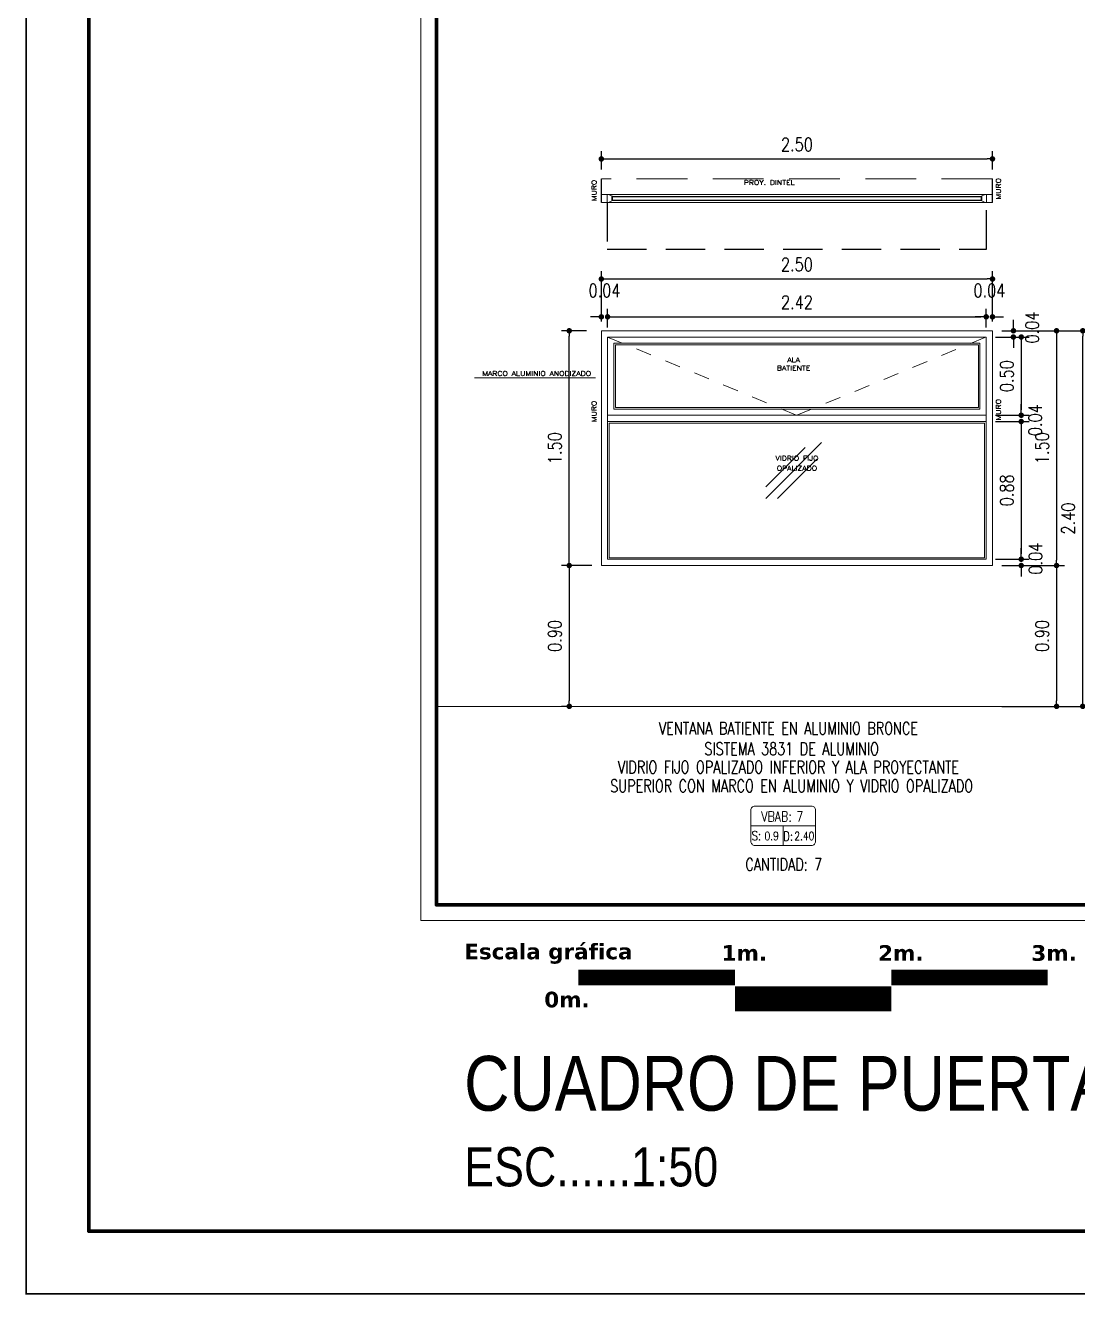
# Model space of a CAD drawing. Header units: metres. Extents: x 2750 to 2938, y 1259 to 1403.
# Drawn here: x 2888.33 to 2895.06, y 1360.92 to 1369.03 of the extents above; entities that cross this region are included whole.
import ezdxf
from ezdxf.enums import TextEntityAlignment as Align

# ---------------------------------------------------------------- set-up
doc = ezdxf.new("R2010")
doc.units = ezdxf.units.M
for name, pattern in [('AUDIT_I_050607102013-1', [0.1875, 0.125, -0.0625]), ('CONTINUA', [0]), ('HIDDEN', [0.375, 0.25, -0.125]), ('LÍNEAS_OCULTAS', [0.375, 0.25, -0.125])]:
    doc.linetypes.add(name, pattern=pattern)
for name, color, linetype, lineweight in [('0.2', 3, 'Continuous', 20), ('03-BLK.VENTANAS', 8, 'Continuous', 0), ('05-TEXTO10', 7, 'Continuous', 5), ('ARQ - Cod Det', 1, 'Continuous', 5), ('ARQ - Escala Gráfica', 4, 'CONTINUA', 9), ('ARQ - Text Oscuros', 7, 'Continuous', 9), ('ARQ - Ventanas', 2, 'Continuous', 0), ('COTAS', 1, 'Continuous', 0), ('COTAS 75', 2, 'Continuous', 0), ('Proyecciones-SC', 8, 'AUDIT_I_050607102013-1', 0), ('TITULOS', 131, 'Continuous', 90)]:
    doc.layers.add(name, color=color, linetype=linetype, lineweight=lineweight)
for name, color, linetype in [('2', 2, 'Continuous'), ('3', 3, 'Continuous'), ('A', 3, 'Continuous'), ('HATCH', 250, 'Continuous'), ('MUROS', 5, 'Continuous'), ('proyeccion', 8, 'LÍNEAS_OCULTAS'), ('R-ROTULO', 7, 'Continuous'), ('SECCION', 6, 'Continuous'), ('solid', 252, 'Continuous')]:
    doc.layers.add(name, color=color, linetype=linetype)
doc.layers.add('ARQ - Proyección', color=250, linetype='LÍNEAS_OCULTAS', lineweight=0, true_color=0x363636)
doc.styles.add('05-TEXTOCOTAS', font='romans.shx', dxfattribs={"width": 0.8, "height": 0.085})
doc.styles.get("Standard").update_dxf_attribs({"font": 'Arial.ttf'})
doc.styles.add('STD', font='SIMPLEX', dxfattribs={"width": 1.2})
doc.styles.add('TECNICA', font='TECHNIC_.TTF', dxfattribs={"height": 0.25})
doc.styles.add('TEXT', font='romans.shx', dxfattribs={"width": 0.8})
doc.dimstyles.new('COTAB12-50', dxfattribs={"dimtxt": 0.085, "dimasz": 0.035, "dimexe": 0.05, "dimexo": 0.06, "dimgap": 0.05, "dimtad": 1, "dimzin": 0, "dimdsep": 46, "dimtxsty": '05-TEXTOCOTAS', "dimblk": 'DOT', "dimcen": 0, "dimclrt": 256, "dimaunit": 1, "dimadec": 0, "dimazin": 0, "dimtfac": 1, "dimtofl": 0, "dimtmove": 2, "dimatfit": 3, "dimldrblk": 'DOT', "dimfxl": 1, "dimtolj": 1, "dimtzin": 0, "dimarcsym": 0})

# ---------------------------------------------------------------- blocks, each defined once
blk = doc.blocks.new('_Dot')
at = {"color": 0, "linetype": 'ByBlock', "lineweight": -2}
blk.add_line((-0.5, 0), (-1, 0), dxfattribs=at)
at = {"color": 0, "linetype": 'ByBlock', "const_width": 0.5}
blk.add_lwpolyline([(-0.25, 0, 1), (0.25, 0, 1)], format="xyb", close=True, dxfattribs=at)
blk = doc.blocks.new('*D300')
at = {"layer": 'COTAS', "color": 0, "lineweight": -2, "transparency": 16777216}
for p, q in [((2894.6467, 1367.114), (2894.6467, 1367.149)), ((2894.5329, 1367.039), (2894.6967, 1367.039)), ((2894.5729, 1367.079), (2894.6967, 1367.079)), ((2894.6467, 1367.004), (2894.6467, 1366.969))]:
    blk.add_line(p, q, dxfattribs=at)
at = {"layer": 'DEFPOINTS', "color": 0, "transparency": 16777216}
for p in [(2894.4729, 1367.039), (2894.5129, 1367.079), (2894.6467, 1367.039)]:
    blk.add_point(p, dxfattribs=at)
at = {"layer": 'COTAS', "color": 0, "lineweight": -2, "transparency": 16777216, "xscale": 0.035, "yscale": 0.035, "zscale": 0.035}
for p, rotation in [((2894.6467, 1367.079), 270), ((2894.6467, 1367.039), 90)]:
    blk.add_blockref('_Dot', p, dxfattribs=dict(at, rotation=rotation))
at = {"layer": 'COTAS', "transparency": 16777216, "insert": (2894.7661, 1367.0999), "char_height": 0.085, "attachment_point": 5, "rotation": 90, "style": '05-TEXTOCOTAS'}
blk.add_mtext('\\A1;0.04', dxfattribs=at)
blk = doc.blocks.new('*D301')
at = {"layer": 'COTAS', "color": 0, "lineweight": -2, "transparency": 16777216}
for p, q in [((2894.5329, 1367.039), (2894.7467, 1367.039)), ((2894.6967, 1367.004), (2894.6967, 1366.574)), ((2894.5329, 1366.539), (2894.7467, 1366.539))]:
    blk.add_line(p, q, dxfattribs=at)
at = {"layer": 'DEFPOINTS', "color": 0, "transparency": 16777216}
for p in [(2894.4729, 1367.039), (2894.4729, 1366.539), (2894.6967, 1366.539)]:
    blk.add_point(p, dxfattribs=at)
at = {"layer": 'COTAS', "color": 0, "lineweight": -2, "transparency": 16777216, "xscale": 0.035, "yscale": 0.035, "zscale": 0.035}
for p, rotation in [((2894.6967, 1367.039), 90), ((2894.6967, 1366.539), 270)]:
    blk.add_blockref('_Dot', p, dxfattribs=dict(at, rotation=rotation))
at = {"layer": 'COTAS', "transparency": 16777216, "insert": (2894.6042, 1366.789), "char_height": 0.085, "attachment_point": 5, "rotation": 90, "style": '05-TEXTOCOTAS'}
blk.add_mtext('\\A1;0.50', dxfattribs=at)
blk = doc.blocks.new('*D302')
at = {"layer": 'COTAS', "color": 0, "lineweight": -2, "transparency": 16777216}
for p, q in [((2894.6967, 1366.574), (2894.6967, 1366.609)), ((2894.5329, 1366.539), (2894.7467, 1366.539)), ((2894.5329, 1366.499), (2894.7467, 1366.499)), ((2894.6967, 1366.464), (2894.6967, 1366.429))]:
    blk.add_line(p, q, dxfattribs=at)
at = {"layer": 'DEFPOINTS', "color": 0, "transparency": 16777216}
for p in [(2894.4729, 1366.539), (2894.4729, 1366.499), (2894.6967, 1366.499)]:
    blk.add_point(p, dxfattribs=at)
at = {"layer": 'COTAS', "color": 0, "lineweight": -2, "transparency": 16777216, "xscale": 0.035, "yscale": 0.035, "zscale": 0.035}
for p, rotation in [((2894.6967, 1366.539), 270), ((2894.6967, 1366.499), 90)]:
    blk.add_blockref('_Dot', p, dxfattribs=dict(at, rotation=rotation))
at = {"layer": 'COTAS', "transparency": 16777216, "insert": (2894.7855, 1366.508), "char_height": 0.085, "attachment_point": 5, "rotation": 90, "style": '05-TEXTOCOTAS'}
blk.add_mtext('\\A1;0.04', dxfattribs=at)
blk = doc.blocks.new('*D303')
at = {"layer": 'COTAS', "color": 0, "lineweight": -2, "transparency": 16777216}
for p, q in [((2894.5329, 1366.499), (2894.7467, 1366.499)), ((2894.6967, 1366.464), (2894.6967, 1365.654)), ((2894.5329, 1365.619), (2894.7467, 1365.619))]:
    blk.add_line(p, q, dxfattribs=at)
at = {"layer": 'DEFPOINTS', "color": 0, "transparency": 16777216}
for p in [(2894.4729, 1366.499), (2894.4729, 1365.619), (2894.6967, 1365.619)]:
    blk.add_point(p, dxfattribs=at)
at = {"layer": 'COTAS', "color": 0, "lineweight": -2, "transparency": 16777216, "xscale": 0.035, "yscale": 0.035, "zscale": 0.035}
for p, rotation in [((2894.6967, 1366.499), 90), ((2894.6967, 1365.619), 270)]:
    blk.add_blockref('_Dot', p, dxfattribs=dict(at, rotation=rotation))
at = {"layer": 'COTAS', "transparency": 16777216, "insert": (2894.6042, 1366.059), "char_height": 0.085, "attachment_point": 5, "rotation": 90, "style": '05-TEXTOCOTAS'}
blk.add_mtext('\\A1;0.88', dxfattribs=at)
blk = doc.blocks.new('*D304')
at = {"layer": 'COTAS', "color": 0, "lineweight": -2, "transparency": 16777216}
for p, q in [((2894.6967, 1365.654), (2894.6967, 1365.689)), ((2894.5329, 1365.619), (2894.7467, 1365.619)), ((2894.5729, 1365.579), (2894.7467, 1365.579)), ((2894.6967, 1365.544), (2894.6967, 1365.509))]:
    blk.add_line(p, q, dxfattribs=at)
at = {"layer": 'DEFPOINTS', "color": 0, "transparency": 16777216}
for p in [(2894.4729, 1365.619), (2894.5129, 1365.579), (2894.6967, 1365.579)]:
    blk.add_point(p, dxfattribs=at)
at = {"layer": 'COTAS', "color": 0, "lineweight": -2, "transparency": 16777216, "xscale": 0.035, "yscale": 0.035, "zscale": 0.035}
for p, rotation in [((2894.6967, 1365.619), 270), ((2894.6967, 1365.579), 90)]:
    blk.add_blockref('_Dot', p, dxfattribs=dict(at, rotation=rotation))
at = {"layer": 'COTAS', "transparency": 16777216, "insert": (2894.7888, 1365.6228), "char_height": 0.085, "attachment_point": 5, "rotation": 90, "style": '05-TEXTOCOTAS'}
blk.add_mtext('\\A1;0.04', dxfattribs=at)
blk = doc.blocks.new('*D305')
at = {"layer": 'COTAS', "color": 0, "lineweight": -2, "transparency": 16777216}
for p, q in [((2892.0129, 1367.139), (2892.0129, 1367.2181)), ((2892.0529, 1367.099), (2892.0529, 1367.2181)), ((2891.9779, 1367.1681), (2891.9429, 1367.1681)), ((2892.0879, 1367.1681), (2892.1229, 1367.1681))]:
    blk.add_line(p, q, dxfattribs=at)
at = {"layer": 'DEFPOINTS', "color": 0, "transparency": 16777216}
for p in [(2892.0529, 1367.1681), (2892.0129, 1367.079), (2892.0529, 1367.039)]:
    blk.add_point(p, dxfattribs=at)
at = {"layer": 'COTAS', "color": 0, "lineweight": -2, "transparency": 16777216, "xscale": 0.035, "yscale": 0.035, "zscale": 0.035}
blk.add_blockref('_Dot', (2892.0129, 1367.1681), dxfattribs=at)
at = {"layer": 'COTAS', "color": 0, "lineweight": -2, "transparency": 16777216, "xscale": 0.035, "yscale": 0.035, "zscale": 0.035, "rotation": 180}
blk.add_blockref('_Dot', (2892.0529, 1367.1681), dxfattribs=at)
at = {"layer": 'COTAS', "transparency": 16777216, "insert": (2892.0329, 1367.3356), "char_height": 0.085, "attachment_point": 5, "style": '05-TEXTOCOTAS'}
blk.add_mtext('\\A1;0.04', dxfattribs=at)
blk = doc.blocks.new('*D306')
at = {"layer": 'COTAS', "color": 0, "lineweight": -2, "transparency": 16777216}
for p, q in [((2892.0529, 1367.099), (2892.0529, 1367.2181)), ((2894.4729, 1367.099), (2894.4729, 1367.2181)), ((2892.0879, 1367.1681), (2894.4379, 1367.1681))]:
    blk.add_line(p, q, dxfattribs=at)
at = {"layer": 'DEFPOINTS', "color": 0, "transparency": 16777216}
for p in [(2894.4729, 1367.1681), (2892.0529, 1367.039), (2894.4729, 1367.039)]:
    blk.add_point(p, dxfattribs=at)
at = {"layer": 'COTAS', "color": 0, "lineweight": -2, "transparency": 16777216, "xscale": 0.035, "yscale": 0.035, "zscale": 0.035, "rotation": 180}
blk.add_blockref('_Dot', (2892.0529, 1367.1681), dxfattribs=at)
at = {"layer": 'COTAS', "color": 0, "lineweight": -2, "transparency": 16777216, "xscale": 0.035, "yscale": 0.035, "zscale": 0.035}
blk.add_blockref('_Dot', (2894.4729, 1367.1681), dxfattribs=at)
at = {"layer": 'COTAS', "transparency": 16777216, "insert": (2893.2629, 1367.2606), "char_height": 0.085, "attachment_point": 5, "style": '05-TEXTOCOTAS'}
blk.add_mtext('\\A1;2.42', dxfattribs=at)
blk = doc.blocks.new('*D295')
at = {"layer": 'COTAS', "color": 0, "lineweight": -2, "transparency": 16777216}
for p, q in [((2894.4729, 1367.099), (2894.4729, 1367.2181)), ((2894.5129, 1367.139), (2894.5129, 1367.2181)), ((2894.4379, 1367.1681), (2894.4029, 1367.1681)), ((2894.5479, 1367.1681), (2894.5829, 1367.1681))]:
    blk.add_line(p, q, dxfattribs=at)
at = {"layer": 'DEFPOINTS', "color": 0, "transparency": 16777216}
for p in [(2894.5129, 1367.1681), (2894.4729, 1367.039), (2894.5129, 1367.079)]:
    blk.add_point(p, dxfattribs=at)
at = {"layer": 'COTAS', "color": 0, "lineweight": -2, "transparency": 16777216, "xscale": 0.035, "yscale": 0.035, "zscale": 0.035}
blk.add_blockref('_Dot', (2894.4729, 1367.1681), dxfattribs=at)
at = {"layer": 'COTAS', "color": 0, "lineweight": -2, "transparency": 16777216, "xscale": 0.035, "yscale": 0.035, "zscale": 0.035, "rotation": 180}
blk.add_blockref('_Dot', (2894.5129, 1367.1681), dxfattribs=at)
at = {"layer": 'COTAS', "transparency": 16777216, "insert": (2894.4929, 1367.3356), "char_height": 0.085, "attachment_point": 5, "style": '05-TEXTOCOTAS'}
blk.add_mtext('\\A1;0.04', dxfattribs=at)
blk = doc.blocks.new('*D296')
at = {"layer": 'COTAS', "color": 0, "lineweight": -2, "transparency": 16777216}
for p, q in [((2892.0129, 1367.139), (2892.0129, 1367.4598)), ((2894.5129, 1367.139), (2894.5129, 1367.4598)), ((2892.0479, 1367.4098), (2894.4779, 1367.4098))]:
    blk.add_line(p, q, dxfattribs=at)
at = {"layer": 'DEFPOINTS', "color": 0, "transparency": 16777216}
for p in [(2894.5129, 1367.4098), (2892.0129, 1367.079), (2894.5129, 1367.079)]:
    blk.add_point(p, dxfattribs=at)
at = {"layer": 'COTAS', "color": 0, "lineweight": -2, "transparency": 16777216, "xscale": 0.035, "yscale": 0.035, "zscale": 0.035, "rotation": 180}
blk.add_blockref('_Dot', (2892.0129, 1367.4098), dxfattribs=at)
at = {"layer": 'COTAS', "color": 0, "lineweight": -2, "transparency": 16777216, "xscale": 0.035, "yscale": 0.035, "zscale": 0.035}
blk.add_blockref('_Dot', (2894.5129, 1367.4098), dxfattribs=at)
at = {"layer": 'COTAS', "transparency": 16777216, "insert": (2893.2629, 1367.5023), "char_height": 0.085, "attachment_point": 5, "style": '05-TEXTOCOTAS'}
blk.add_mtext('\\A1;2.50', dxfattribs=at)
blk = doc.blocks.new('*D307')
at = {"layer": 'COTAS', "color": 0, "lineweight": -2, "transparency": 16777216}
for p, q in [((2894.5729, 1367.079), (2894.9725, 1367.079)), ((2894.9225, 1367.044), (2894.9225, 1365.614)), ((2894.5729, 1365.579), (2894.9725, 1365.579))]:
    blk.add_line(p, q, dxfattribs=at)
at = {"layer": 'DEFPOINTS', "color": 0, "transparency": 16777216}
for p in [(2894.5129, 1367.079), (2894.5129, 1365.579), (2894.9225, 1365.579)]:
    blk.add_point(p, dxfattribs=at)
at = {"layer": 'COTAS', "color": 0, "lineweight": -2, "transparency": 16777216, "xscale": 0.035, "yscale": 0.035, "zscale": 0.035}
for p, rotation in [((2894.9225, 1367.079), 90), ((2894.9225, 1365.579), 270)]:
    blk.add_blockref('_Dot', p, dxfattribs=dict(at, rotation=rotation))
at = {"layer": 'COTAS', "transparency": 16777216, "insert": (2894.83, 1366.329), "char_height": 0.085, "attachment_point": 5, "rotation": 90, "style": '05-TEXTOCOTAS'}
blk.add_mtext('\\A1;1.50', dxfattribs=at)
blk = doc.blocks.new('*D308')
at = {"layer": 'COTAS', "color": 0, "lineweight": -2, "transparency": 16777216}
for p, q in [((2892.0129, 1368.1095), (2892.0129, 1368.2272)), ((2892.0479, 1368.1772), (2894.4779, 1368.1772)), ((2894.5129, 1368.1095), (2894.5129, 1368.2272))]:
    blk.add_line(p, q, dxfattribs=at)
at = {"layer": 'DEFPOINTS', "color": 0, "transparency": 16777216}
for p in [(2894.5129, 1368.1772), (2892.0129, 1368.0495), (2894.5129, 1368.0495)]:
    blk.add_point(p, dxfattribs=at)
at = {"layer": 'COTAS', "color": 0, "lineweight": -2, "transparency": 16777216, "xscale": 0.035, "yscale": 0.035, "zscale": 0.035, "rotation": 180}
blk.add_blockref('_Dot', (2892.0129, 1368.1772), dxfattribs=at)
at = {"layer": 'COTAS', "color": 0, "lineweight": -2, "transparency": 16777216, "xscale": 0.035, "yscale": 0.035, "zscale": 0.035}
blk.add_blockref('_Dot', (2894.5129, 1368.1772), dxfattribs=at)
at = {"layer": 'COTAS', "transparency": 16777216, "insert": (2893.2629, 1368.2697), "char_height": 0.085, "attachment_point": 5, "style": '05-TEXTOCOTAS'}
blk.add_mtext('\\A1;2.50', dxfattribs=at)
blk = doc.blocks.new('*D297')
at = {"layer": 'COTAS', "color": 0, "lineweight": -2, "transparency": 16777216}
for p, q in [((2894.5729, 1365.579), (2894.9725, 1365.579)), ((2894.9225, 1365.544), (2894.9225, 1364.714)), ((2894.5729, 1364.679), (2894.9725, 1364.679))]:
    blk.add_line(p, q, dxfattribs=at)
at = {"layer": 'DEFPOINTS', "color": 0, "transparency": 16777216}
for p in [(2894.5129, 1365.579), (2894.5129, 1364.679), (2894.9225, 1364.679)]:
    blk.add_point(p, dxfattribs=at)
at = {"layer": 'COTAS', "color": 0, "lineweight": -2, "transparency": 16777216, "xscale": 0.035, "yscale": 0.035, "zscale": 0.035}
for p, rotation in [((2894.9225, 1365.579), 90), ((2894.9225, 1364.679), 270)]:
    blk.add_blockref('_Dot', p, dxfattribs=dict(at, rotation=rotation))
at = {"layer": 'COTAS', "transparency": 16777216, "insert": (2894.83, 1365.129), "char_height": 0.085, "attachment_point": 5, "rotation": 90, "style": '05-TEXTOCOTAS'}
blk.add_mtext('\\A1;0.90', dxfattribs=at)
blk = doc.blocks.new('*D298')
at = {"layer": 'COTAS', "color": 0, "lineweight": -2, "transparency": 16777216}
for p, q in [((2894.5729, 1367.079), (2895.1397, 1367.079)), ((2895.0897, 1364.714), (2895.0897, 1367.044)), ((2894.6329, 1364.679), (2895.1397, 1364.679))]:
    blk.add_line(p, q, dxfattribs=at)
at = {"layer": 'DEFPOINTS', "color": 0, "transparency": 16777216}
for p in [(2894.5129, 1367.079), (2895.0897, 1367.079), (2894.5729, 1364.679)]:
    blk.add_point(p, dxfattribs=at)
at = {"layer": 'COTAS', "color": 0, "lineweight": -2, "transparency": 16777216, "xscale": 0.035, "yscale": 0.035, "zscale": 0.035}
for p, rotation in [((2895.0897, 1367.079), 90), ((2895.0897, 1364.679), 270)]:
    blk.add_blockref('_Dot', p, dxfattribs=dict(at, rotation=rotation))
at = {"layer": 'COTAS', "transparency": 16777216, "insert": (2894.9972, 1365.879), "char_height": 0.085, "attachment_point": 5, "rotation": 90, "style": '05-TEXTOCOTAS'}
blk.add_mtext('\\A1;2.40', dxfattribs=at)
blk = doc.blocks.new('*D309')
at = {"layer": 'COTAS', "color": 0, "lineweight": -2, "transparency": 16777216}
for p, q in [((2891.9179, 1367.079), (2891.7579, 1367.079)), ((2891.8079, 1365.614), (2891.8079, 1367.044)), ((2891.9529, 1365.579), (2891.7579, 1365.579))]:
    blk.add_line(p, q, dxfattribs=at)
at = {"layer": 'DEFPOINTS', "color": 0, "transparency": 16777216}
for p in [(2891.8079, 1367.079), (2891.9779, 1367.079), (2892.0129, 1365.579)]:
    blk.add_point(p, dxfattribs=at)
at = {"layer": 'COTAS', "color": 0, "lineweight": -2, "transparency": 16777216, "xscale": 0.035, "yscale": 0.035, "zscale": 0.035}
for p, rotation in [((2891.8079, 1367.079), 90), ((2891.8079, 1365.579), 270)]:
    blk.add_blockref('_Dot', p, dxfattribs=dict(at, rotation=rotation))
at = {"layer": 'COTAS', "transparency": 16777216, "insert": (2891.7154, 1366.329), "char_height": 0.085, "attachment_point": 5, "rotation": 90, "style": '05-TEXTOCOTAS'}
blk.add_mtext('\\A1;1.50', dxfattribs=at)
blk = doc.blocks.new('*D299')
at = {"layer": 'COTAS', "color": 0, "lineweight": -2, "transparency": 16777216}
for p, q in [((2891.7954, 1365.579), (2891.7579, 1365.579)), ((2891.8079, 1365.544), (2891.8079, 1364.714)), ((2891.7954, 1364.679), (2891.7579, 1364.679))]:
    blk.add_line(p, q, dxfattribs=at)
at = {"layer": 'DEFPOINTS', "color": 0, "transparency": 16777216}
for p in [(2891.8554, 1365.579), (2891.8079, 1364.679), (2891.8554, 1364.679)]:
    blk.add_point(p, dxfattribs=at)
at = {"layer": 'COTAS', "color": 0, "lineweight": -2, "transparency": 16777216, "xscale": 0.035, "yscale": 0.035, "zscale": 0.035}
for p, rotation in [((2891.8079, 1365.579), 90), ((2891.8079, 1364.679), 270)]:
    blk.add_blockref('_Dot', p, dxfattribs=dict(at, rotation=rotation))
at = {"layer": 'COTAS', "transparency": 16777216, "insert": (2891.7154, 1365.129), "char_height": 0.085, "attachment_point": 5, "rotation": 90, "style": '05-TEXTOCOTAS'}
blk.add_mtext('\\A1;0.90', dxfattribs=at)

msp = doc.modelspace()

# ---------------------------------------------------------------- linework, layer by layer
at = {"color": 8, "transparency": 33554687}
msp.add_lwpolyline([(2894.4435, 1367.9345), (2892.0823, 1367.9345), (2892.0823, 1367.9145), (2894.4435, 1367.9145)], close=True, dxfattribs=at)
at = {"layer": '0.2', "transparency": 33554687}
msp.add_lwpolyline([(2888.3365, 1360.9252), (2888.3365, 1395.9252), (2938.3365, 1395.9252), (2938.3365, 1360.9252), (2888.3365, 1360.9252)], close=True, dxfattribs=at)
at = {"layer": '03-BLK.VENTANAS', "color": 2, "transparency": 33554687}
for p, q in [((2894.4729, 1366.539), (2892.0529, 1366.539)), ((2894.4729, 1366.499), (2892.0529, 1366.499))]:
    msp.add_line(p, q, dxfattribs=at)
at = {"layer": '03-BLK.VENTANAS', "transparency": 33554687}
msp.add_line((2890.9591, 1364.679), (2925.1361, 1364.679), dxfattribs=at)
at = {"layer": '03-BLK.VENTANAS', "color": 2, "transparency": 33554687}
for points in [[(2892.0129, 1367.079), (2894.5129, 1367.079), (2894.5129, 1365.579), (2892.0129, 1365.579)], [(2892.0529, 1367.039), (2894.4729, 1367.039), (2894.4729, 1365.619), (2892.0529, 1365.619)], [(2892.0529, 1367.039), (2894.4729, 1367.039), (2894.4729, 1366.539), (2892.0529, 1366.539)], [(2892.0929, 1366.999), (2894.4329, 1366.999), (2894.4329, 1366.579), (2892.0929, 1366.579)]]:
    msp.add_lwpolyline(points, close=True, dxfattribs=at)
at = {"layer": '03-BLK.VENTANAS', "transparency": 33554687}
msp.add_lwpolyline([(2891.2032, 1366.779), (2891.9757, 1366.779)], dxfattribs=at)
at = {"layer": '2', "transparency": 33554687}
msp.add_lwpolyline([(2888.3365, 1360.9252), (2888.3365, 1395.9252), (2938.3365, 1395.9252), (2938.3365, 1360.9252), (2888.3365, 1360.9252)], close=True, dxfattribs=at)
at = {"layer": '3', "transparency": 33554687}
msp.add_lwpolyline([(2888.3365, 1360.9252), (2888.3365, 1395.9252), (2938.3365, 1395.9252), (2938.3365, 1360.9252), (2888.3365, 1360.9252)], close=True, dxfattribs=at)
at = {"layer": 'A', "transparency": 33554687, "const_width": 0.01}
msp.add_lwpolyline([(2888.3365, 1360.9252), (2888.3365, 1395.9252), (2938.3365, 1395.9252), (2938.3365, 1360.9252), (2888.3365, 1360.9252)], close=True, dxfattribs=at)
at = {"layer": 'ARQ - Cod Det', "transparency": 33554687}
for p, q in [((2893.3822, 1363.9161), (2892.9682, 1363.9161)), ((2893.1752, 1363.9161), (2893.1752, 1363.7902))]:
    msp.add_line(p, q, dxfattribs=at)
msp.add_lwpolyline([(2892.9682, 1364.0159), (2892.9682, 1363.8162, 0.414214), (2892.9943, 1363.7902), (2893.3561, 1363.7902, 0.414214), (2893.3822, 1363.8162), (2893.3822, 1364.0159, 0.414214), (2893.3561, 1364.042), (2892.9943, 1364.042, 0.414214)], format="xyb", close=True, dxfattribs=at)
at = {"layer": 'ARQ - Escala Gráfica', "color": 252, "transparency": 33554687, "const_width": 0.1}
for points in [[(2892.8666, 1362.9472), (2891.8666, 1362.9472)], [(2894.8666, 1362.9472), (2893.8666, 1362.9472)]]:
    msp.add_lwpolyline(points, dxfattribs=at)
at = {"layer": 'ARQ - Escala Gráfica', "color": 253, "transparency": 33554687, "const_width": 0.16}
msp.add_lwpolyline([(2892.8666, 1362.8099), (2893.8666, 1362.8099)], dxfattribs=at)
at = {"layer": 'ARQ - Proyección', "color": 252, "ltscale": 1.3, "transparency": 33554687}
for points in [[(2894.5129, 1368.0495), (2892.0129, 1368.0495)], [(2892.0129, 1367.8995), (2894.5129, 1367.8995)]]:
    msp.add_lwpolyline(points, dxfattribs=at)
at = {"layer": 'ARQ - Ventanas', "transparency": 33554687}
for points in [[(2892.0129, 1367.8995), (2892.0129, 1367.9495), (2892.051, 1367.9495), (2892.051, 1367.8995)], [(2894.4748, 1367.9495), (2892.051, 1367.9495), (2892.051, 1367.8995), (2894.4748, 1367.8995)], [(2892.0891, 1367.9359), (2892.0809, 1367.9359), (2892.0809, 1367.9131), (2892.0891, 1367.9131), (2892.0591, 1367.8995), (2892.051, 1367.8995), (2892.051, 1367.9495), (2892.0591, 1367.9495)], [(2894.4367, 1367.9359), (2894.4449, 1367.9359), (2894.4449, 1367.9131), (2894.4367, 1367.9131), (2894.4667, 1367.8995), (2894.4748, 1367.8995), (2894.4748, 1367.9495), (2894.4667, 1367.9495)], [(2894.4748, 1367.8995), (2894.4748, 1367.9495), (2894.5129, 1367.9495), (2894.5129, 1367.8995)]]:
    msp.add_lwpolyline(points, close=True, dxfattribs=at)
at = {"layer": 'COTAS', "transparency": 33554687}
for points in [[(2892.1029, 1366.989), (2894.4229, 1366.989), (2894.4229, 1366.589), (2892.1029, 1366.589)], [(2892.0629, 1366.489), (2894.4629, 1366.489), (2894.4629, 1365.629), (2892.0629, 1365.629)]]:
    msp.add_lwpolyline(points, close=True, dxfattribs=at)
at = {"layer": 'COTAS 75', "transparency": 33554687}
msp.add_lwpolyline([(2890.8591, 1375.5495), (2925.2361, 1375.5495), (2925.2361, 1363.3103), (2890.8591, 1363.3103)], close=True, dxfattribs=at)
at = {"layer": 'HATCH', "color": 6, "transparency": 33554687, "flags": 128}
msp.add_lwpolyline([(2888.3365, 1360.9252), (2888.3365, 1395.9252), (2938.3365, 1395.9252), (2938.3365, 1360.9252), (2888.3365, 1360.9252)], close=True, dxfattribs=at)
msp.add_lwpolyline([(2888.3365, 1360.9252), (2888.3365, 1395.9252), (2938.3365, 1395.9252), (2938.3365, 1360.9252), (2888.3365, 1360.9252)], close=True, dxfattribs=at)
msp.add_lwpolyline([(2888.3365, 1360.9252), (2888.3365, 1395.9252), (2938.3365, 1395.9252), (2938.3365, 1360.9252), (2888.3365, 1360.9252)], close=True, dxfattribs=at)
at = {"layer": 'MUROS', "linetype": 'Continuous', "transparency": 33554687}
for p, q in [((2892.0129, 1367.8995), (2892.0129, 1368.0495)), ((2894.5129, 1367.8995), (2894.5129, 1368.0495))]:
    msp.add_line(p, q, dxfattribs=at)
at = {"layer": 'proyeccion', "color": 252, "transparency": 33554687}
msp.add_lwpolyline([(2892.051, 1367.8995), (2892.051, 1367.5995), (2894.4748, 1367.5995), (2894.4748, 1367.8995)], dxfattribs=at)
at = {"layer": 'Proyecciones-SC', "linetype": 'HIDDEN', "ltscale": 0.25, "transparency": 33554687}
msp.add_lwpolyline([(2892.0529, 1367.039), (2893.2629, 1366.539), (2894.4729, 1367.039)], dxfattribs=at)
at = {"layer": 'R-ROTULO', "color": 252, "transparency": 33554687}
msp.add_lwpolyline([(2888.3365, 1360.9252), (2938.3365, 1360.9252), (2938.3365, 1395.9252), (2888.3365, 1395.9252)], close=True, dxfattribs=at)
at = {"layer": 'SECCION', "color": 1, "linetype": 'CONTINUA', "transparency": 33554687}
msp.add_lwpolyline([(2888.3365, 1360.9252), (2888.3365, 1395.9252), (2938.3365, 1395.9252), (2938.3365, 1360.9252), (2888.3365, 1360.9252)], close=True, dxfattribs=at)
msp.add_lwpolyline([(2888.3365, 1360.9252), (2888.3365, 1395.9252), (2938.3365, 1395.9252), (2938.3365, 1360.9252), (2888.3365, 1360.9252)], close=True, dxfattribs=at)
at = {"layer": 'solid', "transparency": 33554687}
for points in [[(2893.0641, 1366.0079), (2893.4209, 1366.3646)], [(2893.0641, 1366.0826), (2893.315, 1366.3335)], [(2893.139, 1366.0079), (2893.3898, 1366.2587)]]:
    msp.add_lwpolyline(points, dxfattribs=at)
at = {"layer": 'TITULOS', "transparency": 33554687}
msp.add_lwpolyline([(2937.9365, 1361.3252), (2937.9365, 1395.5252), (2888.7365, 1395.5252), (2888.7365, 1361.3252), (2937.9365, 1361.3252)], dxfattribs=at)
msp.add_lwpolyline([(2890.9591, 1375.4495), (2925.1361, 1375.4495), (2925.1361, 1363.4103), (2890.9591, 1363.4103)], close=True, dxfattribs=at)

# ---------------------------------------------------------------- texts
at = {"layer": '05-TEXTO10', "transparency": 33554687, "style": 'STD', "width": 1.2}
for p in [(2891.9814, 1367.975), (2894.5659, 1367.986), (2894.5659, 1366.5742), (2891.9814, 1366.5631)]:
    msp.add_text('MURO', height=0.03, rotation=90, dxfattribs=at).set_placement(p, align=Align.CENTER)
at = {"layer": '05-TEXTO10', "transparency": 33554687, "style": 'STD'}
for s, height, width, p in [('PROY. DINTEL', 0.03, 1.2, (2893.0865, 1368.0112)), ('ALA', 0.03, 1.2, (2893.2421, 1366.8775)), ('MARCO ALUMINIO ANODIZADO', 0.03, 1.2, (2891.5993, 1366.7909)), ('BATIENTE', 0.03, 1.2, (2893.2421, 1366.8255)), ('VIDRIO FIJO', 0.03, 1.2, (2893.2629, 1366.2493)), ('OPALIZADO', 0.03, 1.2, (2893.2629, 1366.1852)), ('VENTANA BATIENTE EN ALUMINIO BRONCE', 0.08, 0.75, (2893.2088, 1364.4989)), (' SISTEMA 3831 DE ALUMINIO', 0.08, 0.75, (2893.2088, 1364.3682)), ('VIDRIO FIJO OPALIZADO INFERIOR Y ALA PROYECTANTE', 0.08, 0.75, (2893.2088, 1364.2509)), (' SUPERIOR CON MARCO EN ALUMINIO Y VIDRIO OPALIZADO', 0.08, 0.75, (2893.2088, 1364.1307)), ('CANTIDAD: 7', 0.08, 0.75, (2893.179, 1363.6295))]:
    msp.add_text(s, height=height, dxfattribs=dict(at, width=width)).set_placement(p, align=Align.CENTER)
at = {"layer": 'ARQ - Cod Det', "transparency": 33554687, "attachment_point": 2, "style": 'TEXT'}
for s, insert, char_height, width in [('VBAB:', (2893.1324, 1364.0082), 0.06476, 0.107914), ('7', (2893.2813, 1364.0082), 0.0648, 0.107914), ('S:', (2893.004, 1363.8816), 0.05829, 0.097122), ('0.9', (2893.1014, 1363.8779), 0.05347, 0.06178), ('D:', (2893.2071, 1363.879), 0.05829, 0.090994), ('2.40', (2893.3103, 1363.878), 0.05347, 0.06178)]:
    msp.add_mtext(s, dxfattribs=dict(at, insert=insert, char_height=char_height, width=width))
at = {"layer": 'ARQ - Text Oscuros', "transparency": 33554687, "char_height": 0.1, "width": 2.005213, "attachment_point": 1}
for s, insert in [('{\\fVerdana|b1|i0|c0|p34;Escala gráfica}', (2891.1366, 1363.1631)), ('{\\fVerdana|b1|i0|c0|p34;1m.}', (2892.7818, 1363.1532)), ('{\\fVerdana|b1|i0|c0|p34;2m.}', (2893.7818, 1363.1532)), ('{\\fVerdana|b1|i0|c0|p34;3m.}', (2894.7614, 1363.1532)), ('{\\fVerdana|b1|i0|c0|p34;0m.}', (2891.6479, 1362.8559))]:
    msp.add_mtext(s, dxfattribs=dict(at, insert=insert))
at = {"layer": 'ARQ - Text Oscuros', "linetype": 'Continuous', "transparency": 33554687, "insert": (2891.1361, 1362.4454), "char_height": 0.35, "attachment_point": 1, "style": 'TECNICA'}
msp.add_mtext_dynamic_manual_height_columns('CUADRO DE PUERTAS Y VENTANAS\\P{\\H0.71429x;ESC......1:50}', width=13.390947, gutter_width=0.4, heights=[0], dxfattribs=at)

# ---------------------------------------------------------------- dimensions: what is measured, and where the dimension line sits
at = {"layer": 'COTAS', "transparency": 33554687}
for base, p1, p2, picture, middle in [((2894.5129, 1368.1772), (2892.0129, 1368.0495), (2894.5129, 1368.0495), '*D308', (2893.2629, 1368.2697)), ((2894.5129, 1367.4098), (2892.0129, 1367.079), (2894.5129, 1367.079), '*D296', (2893.2629, 1367.5023)), ((2892.0529, 1367.1681), (2892.0129, 1367.079), (2892.0529, 1367.039), '*D305', (2892.0329, 1367.3356)), ((2894.5129, 1367.1681), (2894.4729, 1367.039), (2894.5129, 1367.079), '*D295', (2894.4929, 1367.3356)), ((2894.4729, 1367.1681), (2892.0529, 1367.039), (2894.4729, 1367.039), '*D306', (2893.2629, 1367.2606))]:
    dim = msp.add_linear_dim(base=base, p1=p1, p2=p2, dimstyle='COTAB12-50', dxfattribs=at)
    dim.commit()
    dim.dimension.update_dxf_attribs({"geometry": picture, "text_midpoint": middle})
for base, p1, p2, picture, middle in [((2894.6467, 1367.039), (2894.5129, 1367.079), (2894.4729, 1367.039), '*D300', (2894.7661, 1367.0999)), ((2894.6967, 1366.499), (2894.4729, 1366.539), (2894.4729, 1366.499), '*D302', (2894.7855, 1366.508)), ((2894.6967, 1365.579), (2894.4729, 1365.619), (2894.5129, 1365.579), '*D304', (2894.7888, 1365.6228))]:
    dim = msp.add_linear_dim(base=base, p1=p1, p2=p2, angle=90, dimstyle='COTAB12-50', dxfattribs=at)
    dim.commit()
    dim.dimension.update_dxf_attribs({"geometry": picture, "text_midpoint": middle, "dimtype": 160})
for base, p1, p2, picture, middle in [((2891.8079, 1367.079), (2892.0129, 1365.579), (2891.9779, 1367.079), '*D309', (2891.7154, 1366.329)), ((2894.6967, 1366.539), (2894.4729, 1367.039), (2894.4729, 1366.539), '*D301', (2894.6042, 1366.789)), ((2894.9225, 1365.579), (2894.5129, 1367.079), (2894.5129, 1365.579), '*D307', (2894.83, 1366.329)), ((2895.0897, 1367.079), (2894.5729, 1364.679), (2894.5129, 1367.079), '*D298', (2894.9972, 1365.879)), ((2894.6967, 1365.619), (2894.4729, 1366.499), (2894.4729, 1365.619), '*D303', (2894.6042, 1366.059)), ((2891.8079, 1364.679), (2891.8554, 1365.579), (2891.8554, 1364.679), '*D299', (2891.7154, 1365.129)), ((2894.9225, 1364.679), (2894.5129, 1365.579), (2894.5129, 1364.679), '*D297', (2894.83, 1365.129))]:
    dim = msp.add_linear_dim(base=base, p1=p1, p2=p2, angle=90, dimstyle='COTAB12-50', dxfattribs=at)
    dim.commit()
    dim.dimension.update_dxf_attribs({"geometry": picture, "text_midpoint": middle})

doc.saveas('drawing.dxf')
